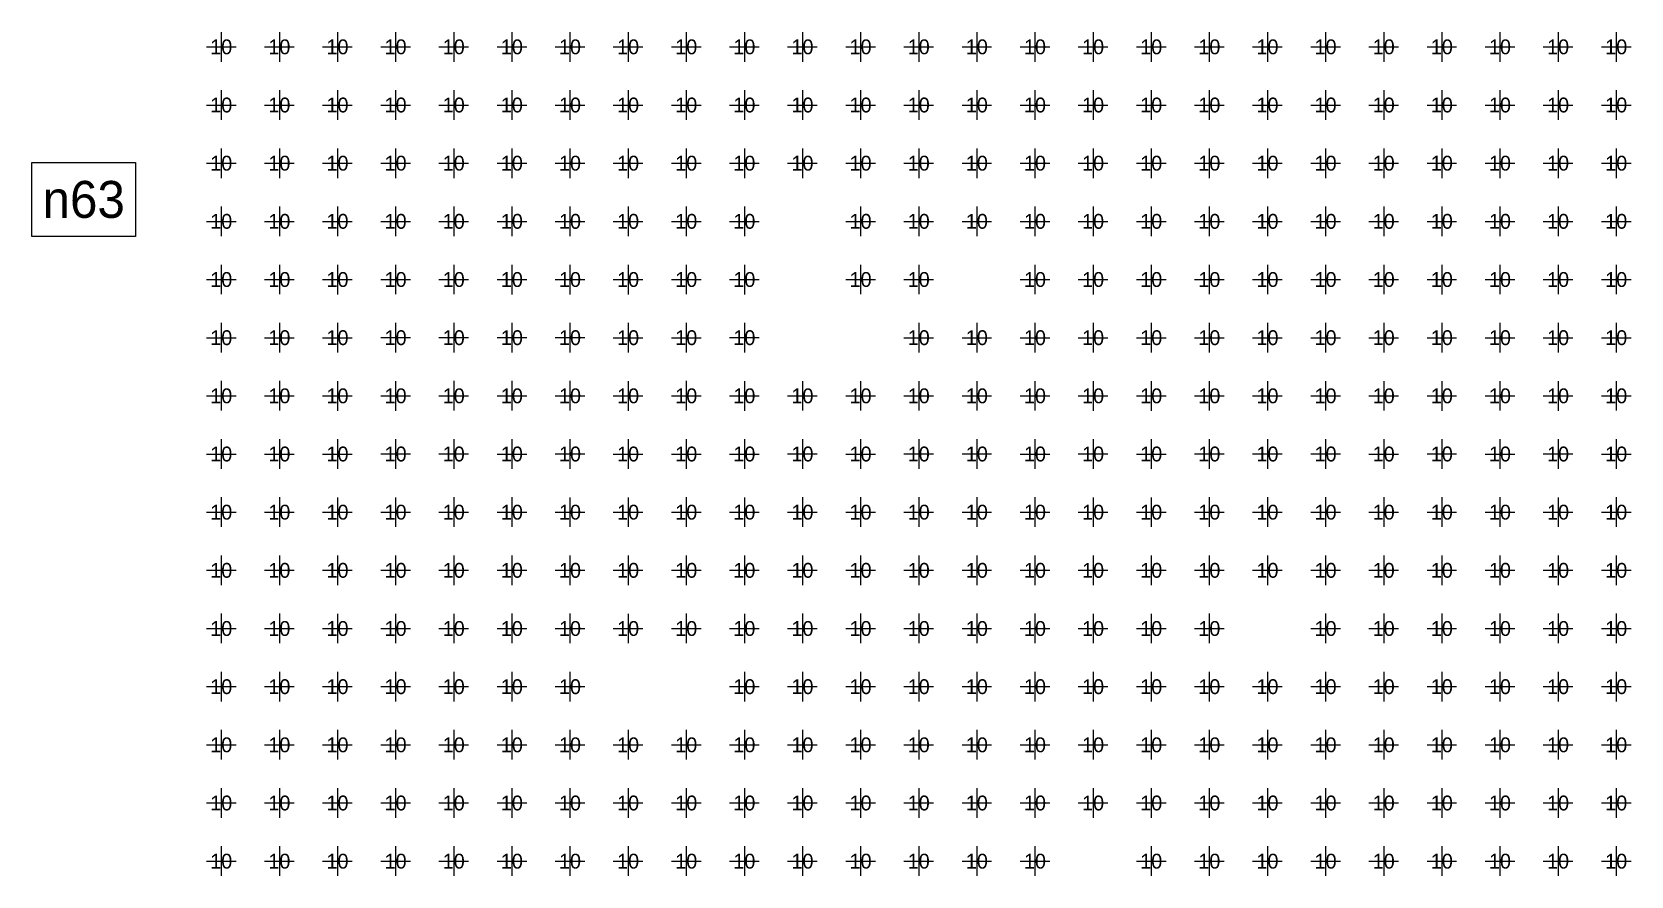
# Model space of a CAD drawing. Extents: x -13164 to 30582, y -10288 to 18382.
# Drawn here: x 3874 to 4957, y 5917 to 6488 of the extents above; entities that cross this region are included whole.
import ezdxf
from ezdxf.enums import TextEntityAlignment as Align

# ---------------------------------------------------------------- set-up
doc = ezdxf.new("R2010")
doc.units = 0
for name, color, linetype in [('MA_NCBACKDRILL-18-15', 140, 'CONTINUOUS'), ('MA_NCBACKDRILL-18-17', 30, 'CONTINUOUS'), ('MA_NCLEGEND-1-18', 7, 'CONTINUOUS')]:
    doc.layers.add(name, color=color, linetype=linetype)

# ---------------------------------------------------------------- blocks, each defined once
blk = doc.blocks.new('FIGURE_CROSS')
for points in [[(-0.5, 0), (0.5, 0)], [(0, 0.5), (0, -0.5)]]:
    blk.add_lwpolyline(points)
blk = doc.blocks.new('FIGURE_SQUARE')
blk.add_lwpolyline([(-0.5, -0.5), (-0.5, 0.5), (0.5, 0.5), (0.5, -0.5)], close=True)

msp = doc.modelspace()

# ---------------------------------------------------------------- block references
at = {"layer": 'MA_NCBACKDRILL-18-15', "xscale": 20.079, "yscale": 20.079}
for p in [(4198.819, 6320.473), (4238.189, 6320.473), (4277.559, 6281.103), (4316.929, 6281.103), (4198.82, 6241.735), (4238.19, 6241.735), (4277.56, 6123.625), (4316.93, 6123.625), (4001.97, 6084.255), (4041.34, 6084.255), (4080.71, 6044.885), (4120.08, 6044.885), (4001.97, 6005.515), (4041.34, 6005.515), (4080.71, 5966.145), (4120.08, 5966.145), (4001.97, 5926.775), (4041.34, 5926.775)]:
    msp.add_blockref('FIGURE_CROSS', p, dxfattribs=at)
at = {"layer": 'MA_NCBACKDRILL-18-17', "xscale": 20.079, "yscale": 20.079}
for p in [(4001.97, 6477.955), (4041.34, 6477.955), (4001.97, 6399.215), (4041.34, 6399.215), (4120.08, 6359.845), (4159.45, 6359.845), (4001.97, 6320.475), (4041.34, 6320.475), (4120.08, 6281.105), (4159.45, 6281.105), (4001.97, 6241.735), (4041.34, 6241.735), (4120.08, 6202.365), (4159.45, 6202.365), (4001.97, 6162.995), (4041.34, 6162.995), (4198.82, 6162.995), (4238.189, 6162.993), (4120.08, 6123.625), (4159.45, 6123.625), (4198.82, 6084.255), (4238.189, 6084.253), (4198.82, 6005.515), (4238.189, 6005.513), (4198.82, 5926.775), (4238.189, 5926.773)]:
    msp.add_blockref('FIGURE_CROSS', p, dxfattribs=at)
at = {"layer": 'MA_NCLEGEND-1-18'}
for name, p, xscale, yscale in [('FIGURE_CROSS', (4001.97, 6477.955), 20.079, 20.079), ('FIGURE_CROSS', (4041.34, 6477.955), 20.079, 20.079), ('FIGURE_CROSS', (4080.71, 6477.955), 20.079, 20.079), ('FIGURE_CROSS', (4120.08, 6477.955), 20.079, 20.079), ('FIGURE_CROSS', (4159.45, 6477.955), 20.079, 20.079), ('FIGURE_CROSS', (4198.82, 6477.955), 20.079, 20.079), ('FIGURE_CROSS', (4238.189, 6477.953), 20.079, 20.079), ('FIGURE_CROSS', (4277.56, 6477.955), 20.079, 20.079), ('FIGURE_CROSS', (4316.93, 6477.955), 20.079, 20.079), ('FIGURE_CROSS', (4356.3, 6477.955), 20.079, 20.079), ('FIGURE_CROSS', (4395.67, 6477.955), 20.079, 20.079), ('FIGURE_CROSS', (4435.04, 6477.955), 20.079, 20.079), ('FIGURE_CROSS', (4474.41, 6477.955), 20.079, 20.079), ('FIGURE_CROSS', (4513.78, 6477.955), 20.079, 20.079), ('FIGURE_CROSS', (4553.15, 6477.955), 20.079, 20.079), ('FIGURE_CROSS', (4592.52, 6477.953), 20.079, 20.079), ('FIGURE_CROSS', (4631.89, 6477.953), 20.079, 20.079), ('FIGURE_CROSS', (4671.26, 6477.955), 20.079, 20.079), ('FIGURE_CROSS', (4710.63, 6477.955), 20.079, 20.079), ('FIGURE_CROSS', (4750, 6477.955), 20.079, 20.079), ('FIGURE_CROSS', (4789.37, 6477.955), 20.079, 20.079), ('FIGURE_CROSS', (4828.74, 6477.955), 20.079, 20.079), ('FIGURE_CROSS', (4868.11, 6477.955), 20.079, 20.079), ('FIGURE_CROSS', (4907.48, 6477.955), 20.079, 20.079), ('FIGURE_CROSS', (4946.85, 6477.955), 20.079, 20.079), ('FIGURE_CROSS', (4001.969, 6438.583), 20.079, 20.079), ('FIGURE_CROSS', (4041.339, 6438.583), 20.079, 20.079), ('FIGURE_CROSS', (4080.709, 6438.583), 20.079, 20.079), ('FIGURE_CROSS', (4120.079, 6438.583), 20.079, 20.079), ('FIGURE_CROSS', (4159.45, 6438.585), 20.079, 20.079), ('FIGURE_CROSS', (4198.819, 6438.583), 20.079, 20.079), ('FIGURE_CROSS', (4238.189, 6438.583), 20.079, 20.079), ('FIGURE_CROSS', (4277.559, 6438.583), 20.079, 20.079), ('FIGURE_CROSS', (4316.93, 6438.585), 20.079, 20.079), ('FIGURE_CROSS', (4356.3, 6438.585), 20.079, 20.079), ('FIGURE_CROSS', (4395.67, 6438.585), 20.079, 20.079), ('FIGURE_CROSS', (4435.04, 6438.585), 20.079, 20.079), ('FIGURE_CROSS', (4474.41, 6438.585), 20.079, 20.079), ('FIGURE_CROSS', (4513.78, 6438.585), 20.079, 20.079), ('FIGURE_CROSS', (4553.15, 6438.585), 20.079, 20.079), ('FIGURE_CROSS', (4592.52, 6438.585), 20.079, 20.079), ('FIGURE_CROSS', (4631.89, 6438.583), 20.079, 20.079), ('FIGURE_CROSS', (4671.26, 6438.585), 20.079, 20.079), ('FIGURE_CROSS', (4710.63, 6438.585), 20.079, 20.079), ('FIGURE_CROSS', (4750, 6438.585), 20.079, 20.079), ('FIGURE_CROSS', (4789.37, 6438.583), 20.079, 20.079), ('FIGURE_CROSS', (4828.74, 6438.585), 20.079, 20.079), ('FIGURE_CROSS', (4868.11, 6438.583), 20.079, 20.079), ('FIGURE_CROSS', (4907.48, 6438.585), 20.079, 20.079), ('FIGURE_CROSS', (4946.85, 6438.583), 20.079, 20.079), ('FIGURE_CROSS', (4001.97, 6399.215), 20.079, 20.079), ('FIGURE_CROSS', (4041.34, 6399.215), 20.079, 20.079), ('FIGURE_CROSS', (4080.709, 6399.213), 20.079, 20.079), ('FIGURE_CROSS', (4120.079, 6399.213), 20.079, 20.079), ('FIGURE_CROSS', (4159.45, 6399.215), 20.079, 20.079), ('FIGURE_CROSS', (4198.819, 6399.213), 20.079, 20.079), ('FIGURE_CROSS', (4238.189, 6399.213), 20.079, 20.079), ('FIGURE_CROSS', (4277.559, 6399.213), 20.079, 20.079), ('FIGURE_CROSS', (4316.929, 6399.213), 20.079, 20.079), ('FIGURE_CROSS', (4356.299, 6399.213), 20.079, 20.079), ('FIGURE_CROSS', (4395.67, 6399.215), 20.079, 20.079), ('FIGURE_CROSS', (4435.039, 6399.213), 20.079, 20.079), ('FIGURE_CROSS', (4474.41, 6399.215), 20.079, 20.079), ('FIGURE_CROSS', (4513.78, 6399.215), 20.079, 20.079), ('FIGURE_CROSS', (4553.15, 6399.215), 20.079, 20.079), ('FIGURE_CROSS', (4592.52, 6399.213), 20.079, 20.079), ('FIGURE_CROSS', (4631.89, 6399.213), 20.079, 20.079), ('FIGURE_CROSS', (4671.26, 6399.215), 20.079, 20.079), ('FIGURE_CROSS', (4710.63, 6399.215), 20.079, 20.079), ('FIGURE_CROSS', (4750, 6399.215), 20.079, 20.079), ('FIGURE_CROSS', (4789.37, 6399.215), 20.079, 20.079), ('FIGURE_CROSS', (4828.74, 6399.213), 20.079, 20.079), ('FIGURE_CROSS', (4868.11, 6399.215), 20.079, 20.079), ('FIGURE_CROSS', (4907.48, 6399.215), 20.079, 20.079), ('FIGURE_CROSS', (4946.85, 6399.215), 20.079, 20.079), ('FIGURE_SQUARE', (3908.819, 6374.682), 70.079, 50), ('FIGURE_CROSS', (4001.969, 6359.843), 20.079, 20.079), ('FIGURE_CROSS', (4041.339, 6359.843), 20.079, 20.079), ('FIGURE_CROSS', (4080.709, 6359.843), 20.079, 20.079), ('FIGURE_CROSS', (4120.08, 6359.845), 20.079, 20.079), ('FIGURE_CROSS', (4159.45, 6359.845), 20.079, 20.079), ('FIGURE_CROSS', (4198.819, 6359.843), 20.079, 20.079), ('FIGURE_CROSS', (4238.19, 6359.845), 20.079, 20.079), ('FIGURE_CROSS', (4277.56, 6359.845), 20.079, 20.079), ('FIGURE_CROSS', (4316.93, 6359.845), 20.079, 20.079), ('FIGURE_CROSS', (4356.299, 6359.843), 20.079, 20.079), ('FIGURE_CROSS', (4435.04, 6359.845), 20.079, 20.079), ('FIGURE_CROSS', (4474.41, 6359.845), 20.079, 20.079), ('FIGURE_CROSS', (4513.78, 6359.845), 20.079, 20.079), ('FIGURE_CROSS', (4553.15, 6359.845), 20.079, 20.079), ('FIGURE_CROSS', (4592.52, 6359.845), 20.079, 20.079), ('FIGURE_CROSS', (4631.89, 6359.843), 20.079, 20.079), ('FIGURE_CROSS', (4671.26, 6359.845), 20.079, 20.079), ('FIGURE_CROSS', (4710.63, 6359.845), 20.079, 20.079), ('FIGURE_CROSS', (4750, 6359.845), 20.079, 20.079), ('FIGURE_CROSS', (4789.37, 6359.845), 20.079, 20.079), ('FIGURE_CROSS', (4828.74, 6359.845), 20.079, 20.079), ('FIGURE_CROSS', (4868.11, 6359.845), 20.079, 20.079), ('FIGURE_CROSS', (4907.48, 6359.845), 20.079, 20.079), ('FIGURE_CROSS', (4946.85, 6359.843), 20.079, 20.079), ('FIGURE_CROSS', (4001.97, 6320.475), 20.079, 20.079), ('FIGURE_CROSS', (4041.34, 6320.475), 20.079, 20.079), ('FIGURE_CROSS', (4080.709, 6320.473), 20.079, 20.079), ('FIGURE_CROSS', (4120.08, 6320.475), 20.079, 20.079), ('FIGURE_CROSS', (4159.45, 6320.475), 20.079, 20.079), ('FIGURE_CROSS', (4198.819, 6320.473), 20.079, 20.079), ('FIGURE_CROSS', (4238.189, 6320.473), 20.079, 20.079), ('FIGURE_CROSS', (4277.559, 6320.473), 20.079, 20.079), ('FIGURE_CROSS', (4316.93, 6320.475), 20.079, 20.079), ('FIGURE_CROSS', (4356.299, 6320.473), 20.079, 20.079), ('FIGURE_CROSS', (4435.04, 6320.475), 20.079, 20.079), ('FIGURE_CROSS', (4474.41, 6320.475), 20.079, 20.079), ('FIGURE_CROSS', (4553.15, 6320.475), 20.079, 20.079), ('FIGURE_CROSS', (4592.52, 6320.473), 20.079, 20.079), ('FIGURE_CROSS', (4631.89, 6320.473), 20.079, 20.079), ('FIGURE_CROSS', (4671.26, 6320.475), 20.079, 20.079), ('FIGURE_CROSS', (4710.63, 6320.475), 20.079, 20.079), ('FIGURE_CROSS', (4750, 6320.475), 20.079, 20.079), ('FIGURE_CROSS', (4789.37, 6320.475), 20.079, 20.079), ('FIGURE_CROSS', (4828.74, 6320.473), 20.079, 20.079), ('FIGURE_CROSS', (4868.11, 6320.475), 20.079, 20.079), ('FIGURE_CROSS', (4907.48, 6320.475), 20.079, 20.079), ('FIGURE_CROSS', (4946.85, 6320.475), 20.079, 20.079), ('FIGURE_CROSS', (4001.969, 6281.103), 20.079, 20.079), ('FIGURE_CROSS', (4041.339, 6281.103), 20.079, 20.079), ('FIGURE_CROSS', (4080.709, 6281.103), 20.079, 20.079), ('FIGURE_CROSS', (4120.08, 6281.105), 20.079, 20.079), ('FIGURE_CROSS', (4159.45, 6281.105), 20.079, 20.079), ('FIGURE_CROSS', (4198.82, 6281.105), 20.079, 20.079), ('FIGURE_CROSS', (4238.19, 6281.105), 20.079, 20.079), ('FIGURE_CROSS', (4277.559, 6281.103), 20.079, 20.079), ('FIGURE_CROSS', (4316.929, 6281.103), 20.079, 20.079), ('FIGURE_CROSS', (4356.3, 6281.105), 20.079, 20.079), ('FIGURE_CROSS', (4474.409, 6281.104), 20.079, 20.079), ('FIGURE_CROSS', (4513.78, 6281.104), 20.079, 20.079), ('FIGURE_CROSS', (4553.15, 6281.104), 20.079, 20.079), ('FIGURE_CROSS', (4592.52, 6281.104), 20.079, 20.079), ('FIGURE_CROSS', (4631.89, 6281.104), 20.079, 20.079), ('FIGURE_CROSS', (4671.26, 6281.104), 20.079, 20.079), ('FIGURE_CROSS', (4710.63, 6281.103), 20.079, 20.079), ('FIGURE_CROSS', (4750, 6281.104), 20.079, 20.079), ('FIGURE_CROSS', (4789.37, 6281.103), 20.079, 20.079), ('FIGURE_CROSS', (4828.74, 6281.104), 20.079, 20.079), ('FIGURE_CROSS', (4868.11, 6281.104), 20.079, 20.079), ('FIGURE_CROSS', (4907.48, 6281.104), 20.079, 20.079), ('FIGURE_CROSS', (4946.85, 6281.103), 20.079, 20.079), ('FIGURE_CROSS', (4001.97, 6241.735), 20.079, 20.079), ('FIGURE_CROSS', (4041.34, 6241.735), 20.079, 20.079), ('FIGURE_CROSS', (4080.709, 6241.733), 20.079, 20.079), ('FIGURE_CROSS', (4120.079, 6241.733), 20.079, 20.079), ('FIGURE_CROSS', (4159.45, 6241.735), 20.079, 20.079), ('FIGURE_CROSS', (4198.82, 6241.735), 20.079, 20.079), ('FIGURE_CROSS', (4238.19, 6241.735), 20.079, 20.079), ('FIGURE_CROSS', (4277.559, 6241.733), 20.079, 20.079), ('FIGURE_CROSS', (4316.93, 6241.735), 20.079, 20.079), ('FIGURE_CROSS', (4356.299, 6241.733), 20.079, 20.079), ('FIGURE_CROSS', (4395.669, 6241.734), 20.079, 20.079), ('FIGURE_CROSS', (4435.039, 6241.734), 20.079, 20.079), ('FIGURE_CROSS', (4474.409, 6241.734), 20.079, 20.079), ('FIGURE_CROSS', (4513.779, 6241.734), 20.079, 20.079), ('FIGURE_CROSS', (4553.149, 6241.734), 20.079, 20.079), ('FIGURE_CROSS', (4592.52, 6241.733), 20.079, 20.079), ('FIGURE_CROSS', (4631.89, 6241.733), 20.079, 20.079), ('FIGURE_CROSS', (4671.259, 6241.734), 20.079, 20.079), ('FIGURE_CROSS', (4710.629, 6241.734), 20.079, 20.079), ('FIGURE_CROSS', (4749.999, 6241.734), 20.079, 20.079), ('FIGURE_CROSS', (4789.369, 6241.734), 20.079, 20.079), ('FIGURE_CROSS', (4828.74, 6241.733), 20.079, 20.079), ('FIGURE_CROSS', (4868.109, 6241.734), 20.079, 20.079), ('FIGURE_CROSS', (4907.48, 6241.733), 20.079, 20.079), ('FIGURE_CROSS', (4946.849, 6241.734), 20.079, 20.079), ('FIGURE_CROSS', (4001.969, 6202.363), 20.079, 20.079), ('FIGURE_CROSS', (4041.339, 6202.363), 20.079, 20.079), ('FIGURE_CROSS', (4080.709, 6202.363), 20.079, 20.079), ('FIGURE_CROSS', (4120.08, 6202.365), 20.079, 20.079), ('FIGURE_CROSS', (4159.45, 6202.365), 20.079, 20.079), ('FIGURE_CROSS', (4198.819, 6202.363), 20.079, 20.079), ('FIGURE_CROSS', (4238.189, 6202.364), 20.079, 20.079), ('FIGURE_CROSS', (4277.559, 6202.363), 20.079, 20.079), ('FIGURE_CROSS', (4316.929, 6202.363), 20.079, 20.079), ('FIGURE_CROSS', (4356.299, 6202.363), 20.079, 20.079), ('FIGURE_CROSS', (4395.669, 6202.364), 20.079, 20.079), ('FIGURE_CROSS', (4435.039, 6202.363), 20.079, 20.079), ('FIGURE_CROSS', (4474.409, 6202.364), 20.079, 20.079), ('FIGURE_CROSS', (4513.779, 6202.364), 20.079, 20.079), ('FIGURE_CROSS', (4553.15, 6202.363), 20.079, 20.079), ('FIGURE_CROSS', (4592.519, 6202.364), 20.079, 20.079), ('FIGURE_CROSS', (4631.89, 6202.363), 20.079, 20.079), ('FIGURE_CROSS', (4671.259, 6202.364), 20.079, 20.079), ('FIGURE_CROSS', (4710.629, 6202.364), 20.079, 20.079), ('FIGURE_CROSS', (4749.999, 6202.364), 20.079, 20.079), ('FIGURE_CROSS', (4789.37, 6202.363), 20.079, 20.079), ('FIGURE_CROSS', (4828.739, 6202.364), 20.079, 20.079), ('FIGURE_CROSS', (4868.11, 6202.363), 20.079, 20.079), ('FIGURE_CROSS', (4907.479, 6202.364), 20.079, 20.079), ('FIGURE_CROSS', (4946.85, 6202.363), 20.079, 20.079), ('FIGURE_CROSS', (4001.97, 6162.995), 20.079, 20.079), ('FIGURE_CROSS', (4041.34, 6162.995), 20.079, 20.079), ('FIGURE_CROSS', (4080.709, 6162.993), 20.079, 20.079), ('FIGURE_CROSS', (4120.079, 6162.993), 20.079, 20.079), ('FIGURE_CROSS', (4159.45, 6162.995), 20.079, 20.079), ('FIGURE_CROSS', (4198.82, 6162.995), 20.079, 20.079), ('FIGURE_CROSS', (4238.189, 6162.993), 20.079, 20.079), ('FIGURE_CROSS', (4277.559, 6162.993), 20.079, 20.079), ('FIGURE_CROSS', (4316.93, 6162.995), 20.079, 20.079), ('FIGURE_CROSS', (4356.299, 6162.993), 20.079, 20.079), ('FIGURE_CROSS', (4395.67, 6162.995), 20.079, 20.079), ('FIGURE_CROSS', (4435.04, 6162.995), 20.079, 20.079), ('FIGURE_CROSS', (4474.41, 6162.995), 20.079, 20.079), ('FIGURE_CROSS', (4513.78, 6162.995), 20.079, 20.079), ('FIGURE_CROSS', (4553.15, 6162.995), 20.079, 20.079), ('FIGURE_CROSS', (4592.52, 6162.993), 20.079, 20.079), ('FIGURE_CROSS', (4631.89, 6162.993), 20.079, 20.079), ('FIGURE_CROSS', (4671.26, 6162.995), 20.079, 20.079), ('FIGURE_CROSS', (4710.63, 6162.995), 20.079, 20.079), ('FIGURE_CROSS', (4750, 6162.995), 20.079, 20.079), ('FIGURE_CROSS', (4789.37, 6162.995), 20.079, 20.079), ('FIGURE_CROSS', (4828.74, 6162.995), 20.079, 20.079), ('FIGURE_CROSS', (4868.11, 6162.995), 20.079, 20.079), ('FIGURE_CROSS', (4907.48, 6162.993), 20.079, 20.079), ('FIGURE_CROSS', (4946.85, 6162.995), 20.079, 20.079), ('FIGURE_CROSS', (4001.969, 6123.623), 20.079, 20.079), ('FIGURE_CROSS', (4041.339, 6123.623), 20.079, 20.079), ('FIGURE_CROSS', (4080.709, 6123.623), 20.079, 20.079), ('FIGURE_CROSS', (4120.08, 6123.625), 20.079, 20.079), ('FIGURE_CROSS', (4159.45, 6123.625), 20.079, 20.079), ('FIGURE_CROSS', (4198.819, 6123.623), 20.079, 20.079), ('FIGURE_CROSS', (4238.189, 6123.623), 20.079, 20.079), ('FIGURE_CROSS', (4277.56, 6123.625), 20.079, 20.079), ('FIGURE_CROSS', (4316.93, 6123.625), 20.079, 20.079), ('FIGURE_CROSS', (4356.299, 6123.623), 20.079, 20.079), ('FIGURE_CROSS', (4395.67, 6123.625), 20.079, 20.079), ('FIGURE_CROSS', (4435.04, 6123.625), 20.079, 20.079), ('FIGURE_CROSS', (4474.409, 6123.623), 20.079, 20.079), ('FIGURE_CROSS', (4513.78, 6123.625), 20.079, 20.079), ('FIGURE_CROSS', (4553.15, 6123.623), 20.079, 20.079), ('FIGURE_CROSS', (4592.52, 6123.625), 20.079, 20.079), ('FIGURE_CROSS', (4631.89, 6123.623), 20.079, 20.079), ('FIGURE_CROSS', (4671.26, 6123.625), 20.079, 20.079), ('FIGURE_CROSS', (4710.63, 6123.625), 20.079, 20.079), ('FIGURE_CROSS', (4750, 6123.625), 20.079, 20.079), ('FIGURE_CROSS', (4789.37, 6123.625), 20.079, 20.079), ('FIGURE_CROSS', (4828.74, 6123.625), 20.079, 20.079), ('FIGURE_CROSS', (4868.11, 6123.623), 20.079, 20.079), ('FIGURE_CROSS', (4907.48, 6123.625), 20.079, 20.079), ('FIGURE_CROSS', (4946.85, 6123.625), 20.079, 20.079), ('FIGURE_CROSS', (4001.97, 6084.255), 20.079, 20.079), ('FIGURE_CROSS', (4041.34, 6084.255), 20.079, 20.079), ('FIGURE_CROSS', (4080.709, 6084.252), 20.079, 20.079), ('FIGURE_CROSS', (4120.079, 6084.252), 20.079, 20.079), ('FIGURE_CROSS', (4159.449, 6084.252), 20.079, 20.079), ('FIGURE_CROSS', (4198.82, 6084.255), 20.079, 20.079), ('FIGURE_CROSS', (4238.189, 6084.253), 20.079, 20.079), ('FIGURE_CROSS', (4277.559, 6084.252), 20.079, 20.079), ('FIGURE_CROSS', (4316.93, 6084.255), 20.079, 20.079), ('FIGURE_CROSS', (4356.299, 6084.252), 20.079, 20.079), ('FIGURE_CROSS', (4395.67, 6084.255), 20.079, 20.079), ('FIGURE_CROSS', (4435.04, 6084.255), 20.079, 20.079), ('FIGURE_CROSS', (4474.41, 6084.255), 20.079, 20.079), ('FIGURE_CROSS', (4513.78, 6084.255), 20.079, 20.079), ('FIGURE_CROSS', (4553.15, 6084.255), 20.079, 20.079), ('FIGURE_CROSS', (4592.52, 6084.252), 20.079, 20.079), ('FIGURE_CROSS', (4631.89, 6084.252), 20.079, 20.079), ('FIGURE_CROSS', (4671.26, 6084.255), 20.079, 20.079), ('FIGURE_CROSS', (4750, 6084.255), 20.079, 20.079), ('FIGURE_CROSS', (4789.37, 6084.255), 20.079, 20.079), ('FIGURE_CROSS', (4828.74, 6084.255), 20.079, 20.079), ('FIGURE_CROSS', (4868.11, 6084.255), 20.079, 20.079), ('FIGURE_CROSS', (4907.48, 6084.255), 20.079, 20.079), ('FIGURE_CROSS', (4946.85, 6084.255), 20.079, 20.079), ('FIGURE_CROSS', (4001.97, 6044.885), 20.079, 20.079), ('FIGURE_CROSS', (4041.339, 6044.882), 20.079, 20.079), ('FIGURE_CROSS', (4080.71, 6044.885), 20.079, 20.079), ('FIGURE_CROSS', (4120.08, 6044.885), 20.079, 20.079), ('FIGURE_CROSS', (4159.449, 6044.882), 20.079, 20.079), ('FIGURE_CROSS', (4198.819, 6044.882), 20.079, 20.079), ('FIGURE_CROSS', (4238.189, 6044.883), 20.079, 20.079), ('FIGURE_CROSS', (4356.299, 6044.882), 20.079, 20.079), ('FIGURE_CROSS', (4395.67, 6044.885), 20.079, 20.079), ('FIGURE_CROSS', (4435.04, 6044.885), 20.079, 20.079), ('FIGURE_CROSS', (4474.41, 6044.885), 20.079, 20.079), ('FIGURE_CROSS', (4513.78, 6044.882), 20.079, 20.079), ('FIGURE_CROSS', (4553.15, 6044.885), 20.079, 20.079), ('FIGURE_CROSS', (4592.52, 6044.885), 20.079, 20.079), ('FIGURE_CROSS', (4631.89, 6044.882), 20.079, 20.079), ('FIGURE_CROSS', (4671.26, 6044.885), 20.079, 20.079), ('FIGURE_CROSS', (4710.63, 6044.885), 20.079, 20.079), ('FIGURE_CROSS', (4750, 6044.885), 20.079, 20.079), ('FIGURE_CROSS', (4789.37, 6044.885), 20.079, 20.079), ('FIGURE_CROSS', (4828.74, 6044.885), 20.079, 20.079), ('FIGURE_CROSS', (4868.11, 6044.885), 20.079, 20.079), ('FIGURE_CROSS', (4907.48, 6044.885), 20.079, 20.079), ('FIGURE_CROSS', (4946.85, 6044.885), 20.079, 20.079), ('FIGURE_CROSS', (4001.97, 6005.515), 20.079, 20.079), ('FIGURE_CROSS', (4041.34, 6005.515), 20.079, 20.079), ('FIGURE_CROSS', (4080.709, 6005.512), 20.079, 20.079), ('FIGURE_CROSS', (4120.079, 6005.512), 20.079, 20.079), ('FIGURE_CROSS', (4159.449, 6005.512), 20.079, 20.079), ('FIGURE_CROSS', (4198.82, 6005.515), 20.079, 20.079), ('FIGURE_CROSS', (4238.189, 6005.513), 20.079, 20.079), ('FIGURE_CROSS', (4277.559, 6005.512), 20.079, 20.079), ('FIGURE_CROSS', (4316.93, 6005.515), 20.079, 20.079), ('FIGURE_CROSS', (4356.299, 6005.512), 20.079, 20.079), ('FIGURE_CROSS', (4395.67, 6005.515), 20.079, 20.079), ('FIGURE_CROSS', (4435.039, 6005.512), 20.079, 20.079), ('FIGURE_CROSS', (4474.41, 6005.515), 20.079, 20.079), ('FIGURE_CROSS', (4513.78, 6005.512), 20.079, 20.079), ('FIGURE_CROSS', (4553.15, 6005.515), 20.079, 20.079), ('FIGURE_CROSS', (4592.52, 6005.515), 20.079, 20.079), ('FIGURE_CROSS', (4631.89, 6005.515), 20.079, 20.079), ('FIGURE_CROSS', (4671.26, 6005.515), 20.079, 20.079), ('FIGURE_CROSS', (4710.63, 6005.515), 20.079, 20.079), ('FIGURE_CROSS', (4750, 6005.515), 20.079, 20.079), ('FIGURE_CROSS', (4789.37, 6005.515), 20.079, 20.079), ('FIGURE_CROSS', (4828.74, 6005.512), 20.079, 20.079), ('FIGURE_CROSS', (4868.11, 6005.515), 20.079, 20.079), ('FIGURE_CROSS', (4907.48, 6005.515), 20.079, 20.079), ('FIGURE_CROSS', (4946.85, 6005.515), 20.079, 20.079), ('FIGURE_CROSS', (4001.969, 5966.142), 20.079, 20.079), ('FIGURE_CROSS', (4041.339, 5966.142), 20.079, 20.079), ('FIGURE_CROSS', (4080.71, 5966.145), 20.079, 20.079), ('FIGURE_CROSS', (4120.08, 5966.145), 20.079, 20.079), ('FIGURE_CROSS', (4159.449, 5966.142), 20.079, 20.079), ('FIGURE_CROSS', (4198.82, 5966.145), 20.079, 20.079), ('FIGURE_CROSS', (4238.189, 5966.142), 20.079, 20.079), ('FIGURE_CROSS', (4277.56, 5966.145), 20.079, 20.079), ('FIGURE_CROSS', (4316.93, 5966.145), 20.079, 20.079), ('FIGURE_CROSS', (4356.299, 5966.142), 20.079, 20.079), ('FIGURE_CROSS', (4395.67, 5966.145), 20.079, 20.079), ('FIGURE_CROSS', (4435.04, 5966.145), 20.079, 20.079), ('FIGURE_CROSS', (4474.41, 5966.145), 20.079, 20.079), ('FIGURE_CROSS', (4513.78, 5966.142), 20.079, 20.079), ('FIGURE_CROSS', (4553.15, 5966.142), 20.079, 20.079), ('FIGURE_CROSS', (4592.52, 5966.145), 20.079, 20.079), ('FIGURE_CROSS', (4631.89, 5966.145), 20.079, 20.079), ('FIGURE_CROSS', (4671.26, 5966.145), 20.079, 20.079), ('FIGURE_CROSS', (4710.63, 5966.145), 20.079, 20.079), ('FIGURE_CROSS', (4750, 5966.145), 20.079, 20.079), ('FIGURE_CROSS', (4789.37, 5966.145), 20.079, 20.079), ('FIGURE_CROSS', (4828.74, 5966.145), 20.079, 20.079), ('FIGURE_CROSS', (4868.11, 5966.145), 20.079, 20.079), ('FIGURE_CROSS', (4907.48, 5966.145), 20.079, 20.079), ('FIGURE_CROSS', (4946.85, 5966.145), 20.079, 20.079), ('FIGURE_CROSS', (4001.97, 5926.775), 20.079, 20.079), ('FIGURE_CROSS', (4041.34, 5926.775), 20.079, 20.079), ('FIGURE_CROSS', (4080.709, 5926.772), 20.079, 20.079), ('FIGURE_CROSS', (4120.079, 5926.772), 20.079, 20.079), ('FIGURE_CROSS', (4159.449, 5926.772), 20.079, 20.079), ('FIGURE_CROSS', (4198.82, 5926.775), 20.079, 20.079), ('FIGURE_CROSS', (4238.189, 5926.773), 20.079, 20.079), ('FIGURE_CROSS', (4277.559, 5926.772), 20.079, 20.079), ('FIGURE_CROSS', (4316.93, 5926.775), 20.079, 20.079), ('FIGURE_CROSS', (4356.299, 5926.772), 20.079, 20.079), ('FIGURE_CROSS', (4395.67, 5926.775), 20.079, 20.079), ('FIGURE_CROSS', (4435.04, 5926.775), 20.079, 20.079), ('FIGURE_CROSS', (4474.41, 5926.775), 20.079, 20.079), ('FIGURE_CROSS', (4513.78, 5926.772), 20.079, 20.079), ('FIGURE_CROSS', (4553.15, 5926.775), 20.079, 20.079), ('FIGURE_CROSS', (4631.89, 5926.775), 20.079, 20.079), ('FIGURE_CROSS', (4671.26, 5926.775), 20.079, 20.079), ('FIGURE_CROSS', (4710.63, 5926.775), 20.079, 20.079), ('FIGURE_CROSS', (4750, 5926.775), 20.079, 20.079), ('FIGURE_CROSS', (4789.37, 5926.775), 20.079, 20.079), ('FIGURE_CROSS', (4828.74, 5926.775), 20.079, 20.079), ('FIGURE_CROSS', (4868.11, 5926.775), 20.079, 20.079), ('FIGURE_CROSS', (4907.48, 5926.775), 20.079, 20.079), ('FIGURE_CROSS', (4946.85, 5926.775), 20.079, 20.079)]:
    msp.add_blockref(name, p, dxfattribs=dict(at, xscale=xscale, yscale=yscale))

# ---------------------------------------------------------------- texts
at = {"layer": 'MA_NCBACKDRILL-18-15'}
for p in [(4198.819, 6320.473), (4238.189, 6320.473), (4277.559, 6281.103), (4316.929, 6281.103), (4198.82, 6241.735), (4238.19, 6241.735), (4277.56, 6123.625), (4316.93, 6123.625), (4001.97, 6084.255), (4041.34, 6084.255), (4080.71, 6044.885), (4120.08, 6044.885), (4001.97, 6005.515), (4041.34, 6005.515), (4080.71, 5966.145), (4120.08, 5966.145), (4001.97, 5926.775), (4041.34, 5926.775)]:
    msp.add_text('10', height=10.0395, dxfattribs=at).set_placement(p, align=Align.MIDDLE_CENTER)
at = {"layer": 'MA_NCBACKDRILL-18-17'}
for p in [(4001.97, 6477.955), (4041.34, 6477.955), (4001.97, 6399.215), (4041.34, 6399.215), (4120.08, 6359.845), (4159.45, 6359.845), (4001.97, 6320.475), (4041.34, 6320.475), (4120.08, 6281.105), (4159.45, 6281.105), (4001.97, 6241.735), (4041.34, 6241.735), (4120.08, 6202.365), (4159.45, 6202.365), (4001.97, 6162.995), (4041.34, 6162.995), (4198.82, 6162.995), (4238.189, 6162.993), (4120.08, 6123.625), (4159.45, 6123.625), (4198.82, 6084.255), (4238.189, 6084.253), (4198.82, 6005.515), (4238.189, 6005.513), (4198.82, 5926.775), (4238.189, 5926.773)]:
    msp.add_text('10', height=10.0395, dxfattribs=at).set_placement(p, align=Align.MIDDLE_CENTER)
at = {"layer": 'MA_NCLEGEND-1-18'}
for s, height, p in [('10', 10.0395, (4001.97, 6477.955)), ('10', 10.0395, (4041.34, 6477.955)), ('10', 10.0395, (4080.71, 6477.955)), ('10', 10.0395, (4120.08, 6477.955)), ('10', 10.0395, (4159.45, 6477.955)), ('10', 10.0395, (4198.82, 6477.955)), ('10', 10.0395, (4238.189, 6477.953)), ('10', 10.0395, (4277.56, 6477.955)), ('10', 10.0395, (4316.93, 6477.955)), ('10', 10.0395, (4356.3, 6477.955)), ('10', 10.0395, (4395.67, 6477.955)), ('10', 10.0395, (4435.04, 6477.955)), ('10', 10.0395, (4474.41, 6477.955)), ('10', 10.0395, (4513.78, 6477.955)), ('10', 10.0395, (4553.15, 6477.955)), ('10', 10.0395, (4592.52, 6477.953)), ('10', 10.0395, (4631.89, 6477.953)), ('10', 10.0395, (4671.26, 6477.955)), ('10', 10.0395, (4710.63, 6477.955)), ('10', 10.0395, (4750, 6477.955)), ('10', 10.0395, (4789.37, 6477.955)), ('10', 10.0395, (4828.74, 6477.955)), ('10', 10.0395, (4868.11, 6477.955)), ('10', 10.0395, (4907.48, 6477.955)), ('10', 10.0395, (4946.85, 6477.955)), ('10', 10.0395, (4001.969, 6438.583)), ('10', 10.0395, (4041.339, 6438.583)), ('10', 10.0395, (4080.709, 6438.583)), ('10', 10.0395, (4120.079, 6438.583)), ('10', 10.0395, (4159.45, 6438.585)), ('10', 10.0395, (4198.819, 6438.583)), ('10', 10.0395, (4238.189, 6438.583)), ('10', 10.0395, (4277.559, 6438.583)), ('10', 10.0395, (4316.93, 6438.585)), ('10', 10.0395, (4356.3, 6438.585)), ('10', 10.0395, (4395.67, 6438.585)), ('10', 10.0395, (4435.04, 6438.585)), ('10', 10.0395, (4474.41, 6438.585)), ('10', 10.0395, (4513.78, 6438.585)), ('10', 10.0395, (4553.15, 6438.585)), ('10', 10.0395, (4592.52, 6438.585)), ('10', 10.0395, (4631.89, 6438.583)), ('10', 10.0395, (4671.26, 6438.585)), ('10', 10.0395, (4710.63, 6438.585)), ('10', 10.0395, (4750, 6438.585)), ('10', 10.0395, (4789.37, 6438.583)), ('10', 10.0395, (4828.74, 6438.585)), ('10', 10.0395, (4868.11, 6438.583)), ('10', 10.0395, (4907.48, 6438.585)), ('10', 10.0395, (4946.85, 6438.583)), ('10', 10.0395, (4001.97, 6399.215)), ('10', 10.0395, (4041.34, 6399.215)), ('10', 10.0395, (4080.709, 6399.213)), ('10', 10.0395, (4120.079, 6399.213)), ('10', 10.0395, (4159.45, 6399.215)), ('10', 10.0395, (4198.819, 6399.213)), ('10', 10.0395, (4238.189, 6399.213)), ('10', 10.0395, (4277.559, 6399.213)), ('10', 10.0395, (4316.929, 6399.213)), ('10', 10.0395, (4356.299, 6399.213)), ('10', 10.0395, (4395.67, 6399.215)), ('10', 10.0395, (4435.039, 6399.213)), ('10', 10.0395, (4474.41, 6399.215)), ('10', 10.0395, (4513.78, 6399.215)), ('10', 10.0395, (4553.15, 6399.215)), ('10', 10.0395, (4592.52, 6399.213)), ('10', 10.0395, (4631.89, 6399.213)), ('10', 10.0395, (4671.26, 6399.215)), ('10', 10.0395, (4710.63, 6399.215)), ('10', 10.0395, (4750, 6399.215)), ('10', 10.0395, (4789.37, 6399.215)), ('10', 10.0395, (4828.74, 6399.213)), ('10', 10.0395, (4868.11, 6399.215)), ('10', 10.0395, (4907.48, 6399.215)), ('10', 10.0395, (4946.85, 6399.215)), ('n63', 25, (3908.819, 6374.682)), ('10', 10.0395, (4001.969, 6359.843)), ('10', 10.0395, (4041.339, 6359.843)), ('10', 10.0395, (4080.709, 6359.843)), ('10', 10.0395, (4120.08, 6359.845)), ('10', 10.0395, (4159.45, 6359.845)), ('10', 10.0395, (4198.819, 6359.843)), ('10', 10.0395, (4238.19, 6359.845)), ('10', 10.0395, (4277.56, 6359.845)), ('10', 10.0395, (4316.93, 6359.845)), ('10', 10.0395, (4356.299, 6359.843)), ('10', 10.0395, (4435.04, 6359.845)), ('10', 10.0395, (4474.41, 6359.845)), ('10', 10.0395, (4513.78, 6359.845)), ('10', 10.0395, (4553.15, 6359.845)), ('10', 10.0395, (4592.52, 6359.845)), ('10', 10.0395, (4631.89, 6359.843)), ('10', 10.0395, (4671.26, 6359.845)), ('10', 10.0395, (4710.63, 6359.845)), ('10', 10.0395, (4750, 6359.845)), ('10', 10.0395, (4789.37, 6359.845)), ('10', 10.0395, (4828.74, 6359.845)), ('10', 10.0395, (4868.11, 6359.845)), ('10', 10.0395, (4907.48, 6359.845)), ('10', 10.0395, (4946.85, 6359.843)), ('10', 10.0395, (4001.97, 6320.475)), ('10', 10.0395, (4041.34, 6320.475)), ('10', 10.0395, (4080.709, 6320.473)), ('10', 10.0395, (4120.08, 6320.475)), ('10', 10.0395, (4159.45, 6320.475)), ('10', 10.0395, (4198.819, 6320.473)), ('10', 10.0395, (4238.189, 6320.473)), ('10', 10.0395, (4277.559, 6320.473)), ('10', 10.0395, (4316.93, 6320.475)), ('10', 10.0395, (4356.299, 6320.473)), ('10', 10.0395, (4435.04, 6320.475)), ('10', 10.0395, (4474.41, 6320.475)), ('10', 10.0395, (4553.15, 6320.475)), ('10', 10.0395, (4592.52, 6320.473)), ('10', 10.0395, (4631.89, 6320.473)), ('10', 10.0395, (4671.26, 6320.475)), ('10', 10.0395, (4710.63, 6320.475)), ('10', 10.0395, (4750, 6320.475)), ('10', 10.0395, (4789.37, 6320.475)), ('10', 10.0395, (4828.74, 6320.473)), ('10', 10.0395, (4868.11, 6320.475)), ('10', 10.0395, (4907.48, 6320.475)), ('10', 10.0395, (4946.85, 6320.475)), ('10', 10.0395, (4001.969, 6281.103)), ('10', 10.0395, (4041.339, 6281.103)), ('10', 10.0395, (4080.709, 6281.103)), ('10', 10.0395, (4120.08, 6281.105)), ('10', 10.0395, (4159.45, 6281.105)), ('10', 10.0395, (4198.82, 6281.105)), ('10', 10.0395, (4238.19, 6281.105)), ('10', 10.0395, (4277.559, 6281.103)), ('10', 10.0395, (4316.929, 6281.103)), ('10', 10.0395, (4356.3, 6281.105)), ('10', 10.0395, (4474.409, 6281.104)), ('10', 10.0395, (4513.78, 6281.104)), ('10', 10.0395, (4553.15, 6281.104)), ('10', 10.0395, (4592.52, 6281.104)), ('10', 10.0395, (4631.89, 6281.104)), ('10', 10.0395, (4671.26, 6281.104)), ('10', 10.0395, (4710.63, 6281.103)), ('10', 10.0395, (4750, 6281.104)), ('10', 10.0395, (4789.37, 6281.103)), ('10', 10.0395, (4828.74, 6281.104)), ('10', 10.0395, (4868.11, 6281.104)), ('10', 10.0395, (4907.48, 6281.104)), ('10', 10.0395, (4946.85, 6281.103)), ('10', 10.0395, (4001.97, 6241.735)), ('10', 10.0395, (4041.34, 6241.735)), ('10', 10.0395, (4080.709, 6241.733)), ('10', 10.0395, (4120.079, 6241.733)), ('10', 10.0395, (4159.45, 6241.735)), ('10', 10.0395, (4198.82, 6241.735)), ('10', 10.0395, (4238.19, 6241.735)), ('10', 10.0395, (4277.559, 6241.733)), ('10', 10.0395, (4316.93, 6241.735)), ('10', 10.0395, (4356.299, 6241.733)), ('10', 10.0395, (4395.669, 6241.734)), ('10', 10.0395, (4435.039, 6241.734)), ('10', 10.0395, (4474.409, 6241.734)), ('10', 10.0395, (4513.779, 6241.734)), ('10', 10.0395, (4553.149, 6241.734)), ('10', 10.0395, (4592.52, 6241.733)), ('10', 10.0395, (4631.89, 6241.733)), ('10', 10.0395, (4671.259, 6241.734)), ('10', 10.0395, (4710.629, 6241.734)), ('10', 10.0395, (4749.999, 6241.734)), ('10', 10.0395, (4789.369, 6241.734)), ('10', 10.0395, (4828.74, 6241.733)), ('10', 10.0395, (4868.109, 6241.734)), ('10', 10.0395, (4907.48, 6241.733)), ('10', 10.0395, (4946.849, 6241.734)), ('10', 10.0395, (4001.969, 6202.363)), ('10', 10.0395, (4041.339, 6202.363)), ('10', 10.0395, (4080.709, 6202.363)), ('10', 10.0395, (4120.08, 6202.365)), ('10', 10.0395, (4159.45, 6202.365)), ('10', 10.0395, (4198.819, 6202.363)), ('10', 10.0395, (4238.189, 6202.364)), ('10', 10.0395, (4277.559, 6202.363)), ('10', 10.0395, (4316.929, 6202.363)), ('10', 10.0395, (4356.299, 6202.363)), ('10', 10.0395, (4395.669, 6202.364)), ('10', 10.0395, (4435.039, 6202.363)), ('10', 10.0395, (4474.409, 6202.364)), ('10', 10.0395, (4513.779, 6202.364)), ('10', 10.0395, (4553.15, 6202.363)), ('10', 10.0395, (4592.519, 6202.364)), ('10', 10.0395, (4631.89, 6202.363)), ('10', 10.0395, (4671.259, 6202.364)), ('10', 10.0395, (4710.629, 6202.364)), ('10', 10.0395, (4749.999, 6202.364)), ('10', 10.0395, (4789.37, 6202.363)), ('10', 10.0395, (4828.739, 6202.364)), ('10', 10.0395, (4868.11, 6202.363)), ('10', 10.0395, (4907.479, 6202.364)), ('10', 10.0395, (4946.85, 6202.363)), ('10', 10.0395, (4001.97, 6162.995)), ('10', 10.0395, (4041.34, 6162.995)), ('10', 10.0395, (4080.709, 6162.993)), ('10', 10.0395, (4120.079, 6162.993)), ('10', 10.0395, (4159.45, 6162.995)), ('10', 10.0395, (4198.82, 6162.995)), ('10', 10.0395, (4238.189, 6162.993)), ('10', 10.0395, (4277.559, 6162.993)), ('10', 10.0395, (4316.93, 6162.995)), ('10', 10.0395, (4356.299, 6162.993)), ('10', 10.0395, (4395.67, 6162.995)), ('10', 10.0395, (4435.04, 6162.995)), ('10', 10.0395, (4474.41, 6162.995)), ('10', 10.0395, (4513.78, 6162.995)), ('10', 10.0395, (4553.15, 6162.995)), ('10', 10.0395, (4592.52, 6162.993)), ('10', 10.0395, (4631.89, 6162.993)), ('10', 10.0395, (4671.26, 6162.995)), ('10', 10.0395, (4710.63, 6162.995)), ('10', 10.0395, (4750, 6162.995)), ('10', 10.0395, (4789.37, 6162.995)), ('10', 10.0395, (4828.74, 6162.995)), ('10', 10.0395, (4868.11, 6162.995)), ('10', 10.0395, (4907.48, 6162.993)), ('10', 10.0395, (4946.85, 6162.995)), ('10', 10.0395, (4001.969, 6123.623)), ('10', 10.0395, (4041.339, 6123.623)), ('10', 10.0395, (4080.709, 6123.623)), ('10', 10.0395, (4120.08, 6123.625)), ('10', 10.0395, (4159.45, 6123.625)), ('10', 10.0395, (4198.819, 6123.623)), ('10', 10.0395, (4238.189, 6123.623)), ('10', 10.0395, (4277.56, 6123.625)), ('10', 10.0395, (4316.93, 6123.625)), ('10', 10.0395, (4356.299, 6123.623)), ('10', 10.0395, (4395.67, 6123.625)), ('10', 10.0395, (4435.04, 6123.625)), ('10', 10.0395, (4474.409, 6123.623)), ('10', 10.0395, (4513.78, 6123.625)), ('10', 10.0395, (4553.15, 6123.623)), ('10', 10.0395, (4592.52, 6123.625)), ('10', 10.0395, (4631.89, 6123.623)), ('10', 10.0395, (4671.26, 6123.625)), ('10', 10.0395, (4710.63, 6123.625)), ('10', 10.0395, (4750, 6123.625)), ('10', 10.0395, (4789.37, 6123.625)), ('10', 10.0395, (4828.74, 6123.625)), ('10', 10.0395, (4868.11, 6123.623)), ('10', 10.0395, (4907.48, 6123.625)), ('10', 10.0395, (4946.85, 6123.625)), ('10', 10.0395, (4001.97, 6084.255)), ('10', 10.0395, (4041.34, 6084.255)), ('10', 10.0395, (4080.709, 6084.252)), ('10', 10.0395, (4120.079, 6084.252)), ('10', 10.0395, (4159.449, 6084.252)), ('10', 10.0395, (4198.82, 6084.255)), ('10', 10.0395, (4238.189, 6084.253)), ('10', 10.0395, (4277.559, 6084.252)), ('10', 10.0395, (4316.93, 6084.255)), ('10', 10.0395, (4356.299, 6084.252)), ('10', 10.0395, (4395.67, 6084.255)), ('10', 10.0395, (4435.04, 6084.255)), ('10', 10.0395, (4474.41, 6084.255)), ('10', 10.0395, (4513.78, 6084.255)), ('10', 10.0395, (4553.15, 6084.255)), ('10', 10.0395, (4592.52, 6084.252)), ('10', 10.0395, (4631.89, 6084.252)), ('10', 10.0395, (4671.26, 6084.255)), ('10', 10.0395, (4750, 6084.255)), ('10', 10.0395, (4789.37, 6084.255)), ('10', 10.0395, (4828.74, 6084.255)), ('10', 10.0395, (4868.11, 6084.255)), ('10', 10.0395, (4907.48, 6084.255)), ('10', 10.0395, (4946.85, 6084.255)), ('10', 10.0395, (4001.97, 6044.885)), ('10', 10.0395, (4041.339, 6044.882)), ('10', 10.0395, (4080.71, 6044.885)), ('10', 10.0395, (4120.08, 6044.885)), ('10', 10.0395, (4159.449, 6044.882)), ('10', 10.0395, (4198.819, 6044.882)), ('10', 10.0395, (4238.189, 6044.883)), ('10', 10.0395, (4356.299, 6044.882)), ('10', 10.0395, (4395.67, 6044.885)), ('10', 10.0395, (4435.04, 6044.885)), ('10', 10.0395, (4474.41, 6044.885)), ('10', 10.0395, (4513.78, 6044.882)), ('10', 10.0395, (4553.15, 6044.885)), ('10', 10.0395, (4592.52, 6044.885)), ('10', 10.0395, (4631.89, 6044.882)), ('10', 10.0395, (4671.26, 6044.885)), ('10', 10.0395, (4710.63, 6044.885)), ('10', 10.0395, (4750, 6044.885)), ('10', 10.0395, (4789.37, 6044.885)), ('10', 10.0395, (4828.74, 6044.885)), ('10', 10.0395, (4868.11, 6044.885)), ('10', 10.0395, (4907.48, 6044.885)), ('10', 10.0395, (4946.85, 6044.885)), ('10', 10.0395, (4001.97, 6005.515)), ('10', 10.0395, (4041.34, 6005.515)), ('10', 10.0395, (4080.709, 6005.512)), ('10', 10.0395, (4120.079, 6005.512)), ('10', 10.0395, (4159.449, 6005.512)), ('10', 10.0395, (4198.82, 6005.515)), ('10', 10.0395, (4238.189, 6005.513)), ('10', 10.0395, (4277.559, 6005.512)), ('10', 10.0395, (4316.93, 6005.515)), ('10', 10.0395, (4356.299, 6005.512)), ('10', 10.0395, (4395.67, 6005.515)), ('10', 10.0395, (4435.039, 6005.512)), ('10', 10.0395, (4474.41, 6005.515)), ('10', 10.0395, (4513.78, 6005.512)), ('10', 10.0395, (4553.15, 6005.515)), ('10', 10.0395, (4592.52, 6005.515)), ('10', 10.0395, (4631.89, 6005.515)), ('10', 10.0395, (4671.26, 6005.515)), ('10', 10.0395, (4710.63, 6005.515)), ('10', 10.0395, (4750, 6005.515)), ('10', 10.0395, (4789.37, 6005.515)), ('10', 10.0395, (4828.74, 6005.512)), ('10', 10.0395, (4868.11, 6005.515)), ('10', 10.0395, (4907.48, 6005.515)), ('10', 10.0395, (4946.85, 6005.515)), ('10', 10.0395, (4001.969, 5966.142)), ('10', 10.0395, (4041.339, 5966.142)), ('10', 10.0395, (4080.71, 5966.145)), ('10', 10.0395, (4120.08, 5966.145)), ('10', 10.0395, (4159.449, 5966.142)), ('10', 10.0395, (4198.82, 5966.145)), ('10', 10.0395, (4238.189, 5966.142)), ('10', 10.0395, (4277.56, 5966.145)), ('10', 10.0395, (4316.93, 5966.145)), ('10', 10.0395, (4356.299, 5966.142)), ('10', 10.0395, (4395.67, 5966.145)), ('10', 10.0395, (4435.04, 5966.145)), ('10', 10.0395, (4474.41, 5966.145)), ('10', 10.0395, (4513.78, 5966.142)), ('10', 10.0395, (4553.15, 5966.142)), ('10', 10.0395, (4592.52, 5966.145)), ('10', 10.0395, (4631.89, 5966.145)), ('10', 10.0395, (4671.26, 5966.145)), ('10', 10.0395, (4710.63, 5966.145)), ('10', 10.0395, (4750, 5966.145)), ('10', 10.0395, (4789.37, 5966.145)), ('10', 10.0395, (4828.74, 5966.145)), ('10', 10.0395, (4868.11, 5966.145)), ('10', 10.0395, (4907.48, 5966.145)), ('10', 10.0395, (4946.85, 5966.145)), ('10', 10.0395, (4001.97, 5926.775)), ('10', 10.0395, (4041.34, 5926.775)), ('10', 10.0395, (4080.709, 5926.772)), ('10', 10.0395, (4120.079, 5926.772)), ('10', 10.0395, (4159.449, 5926.772)), ('10', 10.0395, (4198.82, 5926.775)), ('10', 10.0395, (4238.189, 5926.773)), ('10', 10.0395, (4277.559, 5926.772)), ('10', 10.0395, (4316.93, 5926.775)), ('10', 10.0395, (4356.299, 5926.772)), ('10', 10.0395, (4395.67, 5926.775)), ('10', 10.0395, (4435.04, 5926.775)), ('10', 10.0395, (4474.41, 5926.775)), ('10', 10.0395, (4513.78, 5926.772)), ('10', 10.0395, (4553.15, 5926.775)), ('10', 10.0395, (4631.89, 5926.775)), ('10', 10.0395, (4671.26, 5926.775)), ('10', 10.0395, (4710.63, 5926.775)), ('10', 10.0395, (4750, 5926.775)), ('10', 10.0395, (4789.37, 5926.775)), ('10', 10.0395, (4828.74, 5926.775)), ('10', 10.0395, (4868.11, 5926.775)), ('10', 10.0395, (4907.48, 5926.775)), ('10', 10.0395, (4946.85, 5926.775))]:
    msp.add_text(s, height=height, dxfattribs=at).set_placement(p, align=Align.MIDDLE_CENTER)

doc.saveas('drawing.dxf')
